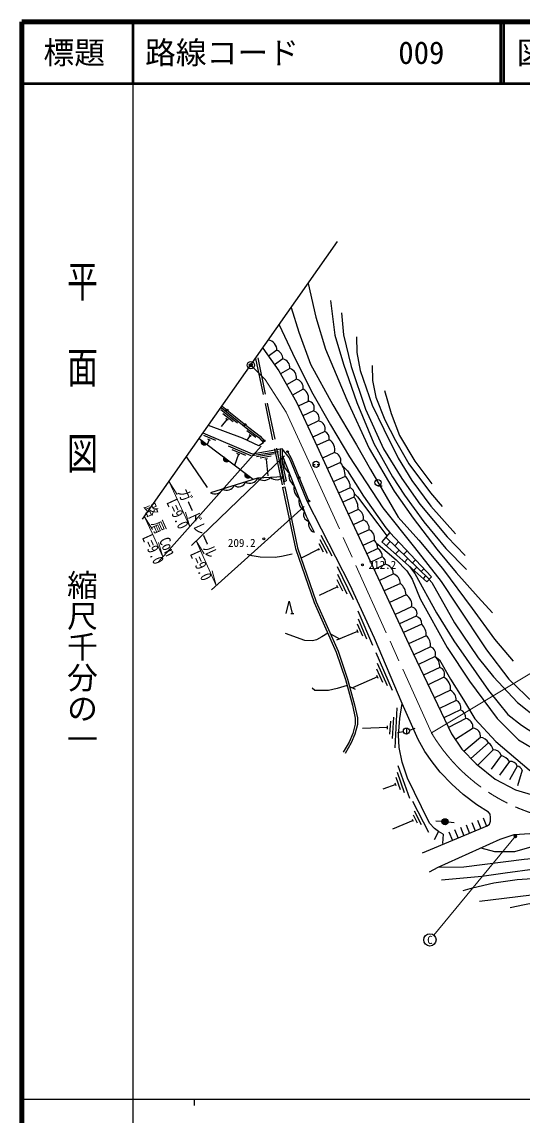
# Model space of a CAD drawing. Units: millimetres, scale not verified. Extents: x 40000 to 680000, y 20000 to 380000.
# Drawn here: x 40000 to 121250, y 202409 to 380000 of the extents above; entities that cross this region are included whole.
import ezdxf
from ezdxf.enums import TextEntityAlignment as Align

# ---------------------------------------------------------------- set-up
doc = ezdxf.new("R2010")
doc.units = ezdxf.units.MM
doc.header["$LTSCALE"] = 1000
doc.header["$PDMODE"] = 32
doc.header["$PDSIZE"] = 500
doc.linetypes.add('CHAIN', pattern=[18.5, 12, -1.5, 3.5, -1.5])
doc.linetypes.add('DASHED', pattern=[7.5, 6, -1.5])
for name, color, linetype, lineweight in [('M-BGD', 7, 'Continuous', 25), ('M-BMK', 2, 'CHAIN', 13), ('M-BMK-OTRS', 5, 'Continuous', 25), ('M-BMK-SRVR', 3, 'Continuous', 25), ('M-STR-HTXT', 7, 'Continuous', 13), ('M-STR-STRC', 7, 'Continuous', 25), ('M-TTL', 2, 'Continuous', 140), ('M-TTL-BAND', 7, 'Continuous', 25), ('M-TTL-LINE', 7, 'Continuous', 50)]:
    doc.layers.add(name, color=color, linetype=linetype, lineweight=lineweight)
doc.layers.add('M-OTRS', color=6, linetype='Continuous')
doc.layers.add('M-TTL-TXT', color=7, linetype='Continuous')
doc.styles.add('@ＭＳ ゴシック', font='')
doc.styles.add('ＭＳ ゴシック', font='')
doc.styles.get('@ＭＳ ゴシック').set_extended_font_data('@MS Gothic')
doc.styles.get('ＭＳ ゴシック').set_extended_font_data('MS Gothic')

msp = doc.modelspace()

# ---------------------------------------------------------------- hatches: boundary and pattern name
at = {"layer": 'M-BGD'}
for points in [[(73205, 317039, -1), (73439, 316851, -1)], [(76149, 314672, -1), (76382, 314484, -1)], [(69951, 311411, -0.82183), (69161, 312009)], [(79214, 312055, -1), (79447, 311867, -1)], [(73576, 308666, -0.82183), (72786, 309264)], [(83110, 310323, -1), (83224, 310046, -0.41421), (83028, 310127, -0.41421)], [(77044, 306039, -0.82183), (76254, 306638)], [(85009, 306088, -1), (85123, 305810, -0.41421), (84927, 305892, -0.41421)], [(86566, 302297, -1), (86680, 302020, -0.41421), (86484, 302102, -0.41421)], [(108229, 250083, -1), (109228, 250027, -1)]]:
    msp.add_hatch(color=256, dxfattribs=at).paths.add_polyline_path(points)
at = {"layer": 'M-STR-HTXT'}
msp.add_hatch(color=256, dxfattribs=at).paths.add_polyline_path([(119915, 247706, -1), (120413, 247750, -1)])

# ---------------------------------------------------------------- linework, layer by layer
at = {"layer": 'M-BGD', "linetype": 'DASHED'}
for p, q in [((77965, 325341), (82343, 304385)), ((78307, 325413), (82686, 304457)), ((66713, 309308), (70660, 303518))]:
    msp.add_line(p, q, dxfattribs=at)
at = {"layer": 'M-BGD'}
for p, q in [((81394, 326654), (80038, 325698)), ((82398, 325238), (81039, 324280)), ((83526, 323710), (81990, 322840)), ((84611, 321980), (82995, 321065)), ((85710, 320326), (83971, 319341)), ((86482, 318339), (84894, 317600)), ((75034, 314798), (72307, 316991)), ((74301, 315003), (72664, 316319)), ((87352, 316812), (85633, 316012)), ((73295, 315427), (72354, 314258)), ((73485, 315274), (73104, 315581)), ((88196, 315166), (86413, 314336)), ((71490, 311974), (69559, 312798)), ((77100, 312788), (76549, 312060)), ((77999, 312484), (76564, 313570)), ((77268, 312661), (76933, 312915)), ((89224, 313483), (87240, 312560)), ((77562, 305647), (68801, 312283)), ((69951, 311411), (69161, 312009)), ((70407, 312110), (70070, 311321)), ((70632, 312014), (70181, 312206)), ((77235, 309523), (73556, 311092)), ((89909, 312114), (87878, 311181)), ((73576, 308666), (72786, 309264)), ((76382, 309560), (74174, 310502)), ((75160, 309755), (74524, 307938)), ((75418, 309646), (74903, 309865)), ((77362, 309540), (81683, 310218)), ((81051, 309815), (78087, 309350)), ((80505, 309426), (78726, 309147)), ((79869, 309022), (79455, 308957)), ((90751, 310043), (88810, 309151)), ((79662, 308990), (79971, 306270)), ((87287, 308102), (87612, 308110)), ((87962, 308118), (88287, 308125)), ((91775, 308422), (89603, 307424)), ((77044, 306039), (76254, 306638)), ((92508, 306170), (90585, 305287)), ((82343, 304385), (82686, 304457)), ((82618, 305360), (82911, 305422)), ((93338, 304308), (91436, 303434)), ((97829, 304636), (98496, 304636)), ((93939, 302807), (92110, 301966)), ((94598, 300786), (93000, 300035)), ((95442, 299082), (93809, 298314)), ((88557, 296640), (90318, 293241)), ((96415, 297510), (94591, 296652)), ((99754, 297073), (98479, 295512)), ((106525, 289857), (99754, 297073)), ((88983, 293860), (88293, 295192)), ((89613, 293623), (88463, 295843)), ((97252, 295795), (95402, 294925)), ((98479, 295512), (105798, 289036)), ((99117, 296292), (106161, 289446)), ((99834, 295595), (99164, 294906)), ((101183, 295549), (100551, 294898)), ((88239, 294319), (85339, 292884)), ((88319, 294164), (88158, 294475)), ((97836, 294448), (96027, 293598)), ((98535, 293104), (96671, 292227)), ((101268, 294202), (100663, 293579)), ((102553, 294089), (101985, 293505)), ((91203, 291516), (93783, 286148)), ((99083, 291909), (97230, 291038)), ((102702, 292808), (102163, 292252)), ((103923, 292629), (103420, 292111)), ((104137, 291414), (103662, 290926)), ((92846, 287060), (91329, 290215)), ((100356, 290348), (98062, 289269)), ((105293, 291169), (104854, 290717)), ((105571, 290020), (105162, 289599)), ((105798, 289036), (106525, 289857)), ((91276, 288248), (88277, 286836)), ((91382, 288027), (91170, 288468)), ((92137, 287496), (91227, 289389)), ((101478, 288760), (98856, 287552)), ((102393, 286929), (99711, 285694)), ((94571, 284320), (96967, 278738)), ((103299, 284954), (100620, 283721)), ((83677, 283888), (84177, 283888)), ((96046, 279743), (94665, 282959)), ((104044, 283446), (101324, 282193)), ((90123, 280602), (91584, 279777)), ((94529, 280996), (91080, 279568)), ((94625, 280771), (94432, 281222)), ((95356, 280209), (94528, 282139)), ((104941, 282154), (101972, 280787)), ((105685, 280263), (102821, 278944)), ((97470, 277578), (100155, 271452)), ((106368, 278476), (103644, 277167)), ((99369, 272123), (97764, 275787)), ((107139, 276915), (104398, 275598)), ((97742, 273594), (93686, 271828)), ((97854, 273337), (97630, 273850)), ((98636, 272675), (97673, 274874)), ((107875, 275138), (105230, 273867)), ((108545, 273535), (105982, 272303)), ((93232, 272053), (94141, 271602)), ((109626, 271447), (106999, 270185)), ((100916, 268550), (100568, 262060)), ((110534, 269788), (107818, 268483)), ((111225, 268245), (108550, 266959)), ((99787, 264304), (99899, 266401)), ((100199, 263581), (100386, 267076)), ((112104, 266863), (109314, 265368)), ((99394, 265377), (95306, 265203)), ((99381, 265132), (99407, 265622)), ((101970, 264691), (100989, 264496)), ((102460, 265289), (102460, 264289)), ((102932, 264955), (103875, 265287)), ((113272, 265262), (110417, 263408)), ((114483, 263761), (111799, 261468)), ((115780, 262868), (112897, 260348)), ((116530, 261728), (114046, 259236)), ((117833, 260808), (116198, 258609)), ((119208, 259839), (117573, 257654)), ((102162, 254767), (101004, 258069)), ((101081, 259210), (102934, 253923)), ((120453, 259116), (119208, 256902)), ((121249, 258436), (120482, 255918)), ((100734, 256120), (98610, 255376)), ((100815, 255889), (100653, 256351)), ((101506, 255278), (100811, 257260)), ((103421, 253397), (106039, 248388)), ((103615, 250112), (103453, 250422)), ((104280, 249811), (103585, 251140)), ((104910, 249576), (103752, 251792)), ((114904, 250725), (115483, 249341)), ((103534, 250267), (100211, 248877)), ((108229, 250083), (107231, 250139)), ((109228, 250027), (110226, 249971)), ((110291, 248796), (110870, 247413)), ((111214, 249182), (111792, 247798)), ((112136, 249568), (112715, 248184)), ((113059, 249954), (113638, 248570)), ((113982, 250339), (114560, 248955)), ((107643, 248485), (106971, 247145)), ((108446, 248025), (108338, 246529)), ((109368, 248411), (109947, 247027))]:
    msp.add_line(p, q, dxfattribs=at)
for points in [[(86479, 337474), (87741, 332041), (89321, 326855), (92753, 318589), (96425, 310709), (100453, 303757), (103530, 299367), (107376, 294360), (110510, 290568), (114118, 286544), (116443, 284011)], [(90101, 334748), (90846, 329086), (92248, 324377), (94400, 318160), (97143, 311484), (100184, 306120), (102157, 303098), (105258, 298777), (108839, 294448), (112208, 291020)], [(83754, 333590), (84994, 329589), (86902, 324404), (90510, 317787), (94332, 311281), (96628, 307288), (101136, 299554), (104483, 295788), (108299, 291199), (113134, 284688), (116742, 279711), (119813, 276165)], [(91918, 332753), (92216, 329177), (93468, 324021), (95827, 317068), (98753, 310652), (101705, 305824), (104634, 301642), (109080, 296361), (112002, 293291)], [(81803, 330811), (83949, 326189), (87050, 319930), (90151, 314566), (93201, 309365), (98627, 301050), (103793, 294599), (108121, 289104), (110655, 285230), (115462, 277975), (119069, 273207), (123131, 269320), (127663, 266012), (131390, 264164), (135475, 264164), (139987, 264789), (145264, 266487), (150637, 269055), (157525, 272691), (163800, 276099), (168034, 278632)], [(94333, 328843), (94393, 326309), (94929, 323389), (96897, 317756), (98780, 313842), (101135, 309133), (103316, 305519), (106416, 301346), (110442, 296846)], [(79124, 326994), (81725, 323307), (84603, 318226), (87577, 311835), (92867, 300317), (98209, 288955), (103529, 277407), (109798, 264362), (111437, 261837), (113765, 259462), (116848, 256966), (120182, 255225), (123246, 254349)], [(96869, 324184), (96929, 321770), (97465, 319058), (98956, 315333), (100689, 312013), (102836, 308198), (106384, 303489), (108262, 301284)], [(98896, 320131), (100000, 316405), (101311, 312799), (103816, 308657), (106559, 304961)], [(72351, 317341), (76695, 313848), (78491, 312488), (79237, 311608), (78468, 311148), (75819, 312352), (70313, 314437)], [(72523, 317587), (76879, 314084), (78698, 312707), (79330, 311961)], [(82274, 310651), (77432, 309765), (69430, 313179)], [(81975, 310596), (81990, 308345), (82618, 305360)], [(105093, 244997), (115576, 249380), (115975, 249697), (116099, 250138), (116129, 250738), (116056, 251274), (115763, 251642), (113890, 252827), (111660, 254492), (109825, 256166), (107938, 258131), (106612, 259788), (105468, 261452), (104361, 263442), (101777, 269254), (97294, 279904), (93302, 288479), (86330, 302144), (83786, 308355), (83433, 309245), (82274, 310651)], [(82274, 310651), (82289, 308378), (82911, 305422)], [(82281, 309632), (86187, 299711), (87470, 297089)], [(83167, 310184), (83757, 309137), (86623, 302159)], [(92098, 307895), (92898, 307062), (95490, 302965), (99137, 297813), (99754, 297073)], [(82463, 306097), (78294, 305873), (70660, 303518)], [(82343, 304385), (84416, 294461), (87497, 285662), (91058, 277631), (92578, 273150), (93681, 269002), (94143, 266902), (94145, 265893), (93742, 264417), (93156, 263017), (92183, 261346)], [(82686, 304457), (84754, 294555), (87822, 285791), (91384, 277758), (92913, 273251), (94022, 269085), (94493, 266940), (94495, 265847), (94074, 264303), (93470, 262861), (92486, 261170)], [(94014, 303358), (94535, 302825), (97826, 298439), (99278, 296490)], [(97606, 295299), (97887, 295116), (100772, 292631), (102522, 290851), (103412, 289471), (104701, 286280), (109067, 278350), (112689, 272889), (117206, 266865), (120648, 263392), (123963, 261398)], [(83894, 293515), (82186, 293167), (81115, 292980), (78681, 293053), (77388, 293241), (76672, 293487)], [(102965, 291542), (103805, 290416), (107339, 283989), (110178, 279439), (115784, 271368), (118933, 267486), (121127, 265750), (124418, 263649), (128226, 262339), (133863, 261639), (141969, 262766), (148625, 265356), (155177, 268645), (163587, 273214), (169419, 276573), (175635, 279984), (179749, 281933), (184637, 283794), (188812, 284951), (194524, 285903), (199765, 287243), (204000, 289314), (207901, 291873), (209546, 293030)], [(106136, 289418), (106559, 288909), (110271, 282363), (114099, 276669), (116604, 273588), (120522, 269430), (123902, 266743)], [(82927, 283888), (83427, 285888), (83927, 283888)], [(89707, 280677), (88719, 280101), (87867, 279603), (87205, 279473), (85949, 279511), (82823, 280638)], [(106227, 241946), (107599, 242685), (117660, 247243), (119932, 247987), (122481, 248131), (126922, 247740), (134390, 247229), (138231, 247542), (141128, 248280), (146330, 250246), (151160, 252312), (160480, 256734), (167915, 259992), (173137, 262133), (181871, 265700), (190013, 269016), (196008, 271185), (201835, 273141), (208399, 275155), (211371, 275936), (228828, 280280)], [(107139, 276915), (107838, 276383), (109601, 273231), (111734, 269863), (113558, 266773), (116996, 263080), (122406, 258476), (123457, 257610)], [(92831, 272198), (91227, 271703), (89828, 271371), (87573, 271411), (87138, 271740)], [(108446, 248025), (107643, 248485), (107022, 248952), (106200, 249835), (104879, 252463), (102638, 257165), (101756, 259750), (101282, 262103), (101171, 264151), (101392, 266856), (101777, 269254)], [(111671, 238917), (113206, 239357), (116675, 240139), (120428, 240707), (125281, 241020), (132033, 241631), (135652, 242159), (140016, 243068), (143844, 244221), (148923, 246527), (153276, 248946), (157474, 251721), (161415, 254381), (165370, 257084), (169212, 259559), (171716, 261081), (173137, 262133)], [(119317, 236130), (121613, 236640), (126116, 237465), (130774, 238220), (135382, 239030), (140882, 240490), (145359, 241992), (149100, 243643), (151201, 244888), (153557, 246419), (157240, 249094), (160727, 251545), (163398, 253480), (165894, 255181), (169331, 257431), (173733, 260228), (176509, 261849), (177551, 262318)], [(108138, 240637), (114720, 241233), (118495, 241762), (123329, 242415), (125859, 242771), (131211, 243142), (136590, 243854), (140982, 245047), (145982, 246655), (148975, 247990), (151028, 249220), (152988, 250536), (154718, 251829), (156465, 253263), (158044, 254612), (159450, 255833), (160480, 256734)], [(107599, 242685), (111771, 242760), (121582, 243962), (130115, 244826), (137421, 245474), (142871, 247240), (145616, 249119), (146330, 250246)], [(114517, 245819), (116772, 245218), (120043, 245218), (123275, 246158), (126207, 246345), (128021, 246587), (129367, 246957), (129944, 247533)], [(114321, 237163), (124557, 238436), (133055, 239635), (141837, 241925), (146011, 243570)]]:
    msp.add_lwpolyline(points, dxfattribs=at)
for centre, radius in [((73322, 316945), 150), ((76265, 314578), 150), ((79330, 311961), 150), ((83167, 310184), 150), ((87787, 308114), 500), ((85066, 305949), 150), ((97829, 305136), 500), ((86623, 302159), 150), ((79296, 296025), 150), ((95300, 291803), 150), ((102460, 264789), 500), ((108728, 250055), 500)]:
    msp.add_circle(centre, radius, dxfattribs=at)
for centre, radius, start, end in [((79908, 326789), 1492, 354.80945, 85.50716), ((80870, 325219), 1528, 0.72369, 69.95631), ((82134, 323863), 1400, 353.70207, 79.13362), ((82948, 322142), 1671, 354.43956, 69.77623), ((84109, 320455), 1606, 355.39209, 71.78716), ((84903, 318869), 1666, 341.44197, 61.00957), ((86498, 317337), 1002, 328.45735, 90.94251), ((87068, 315627), 1219, 337.78507, 76.49902), ((87953, 313863), 1326, 343.38317, 79.42396), ((88616, 312323), 1310, 350.80056, 62.35385), ((69615, 311788), 505, 154.03194, 311.69013), ((89033, 310551), 1792, 343.53787, 60.73687), ((73240, 309043), 505, 154.03194, 311.69013), ((90451, 308719), 1357, 347.34287, 77.20931), ((84445, 308398), 1921, 165.85166, 237.12568), ((88720, 306182), 3788, 359.81877, 36.25379), ((76708, 306417), 505, 154.03194, 311.69013), ((77071, 306363), 1317, 236.13437, 338.14949), ((79275, 307066), 1545, 230.56782, 315.57733), ((81361, 307152), 1526, 229.92014, 316.22501), ((85265, 306315), 1921, 165.85166, 237.12568), ((91054, 304406), 2286, 357.55105, 50.50872), ((71375, 304688), 1371, 238.56798, 335.71589), ((73325, 305141), 1235, 235.44411, 338.83975), ((75183, 305708), 1234, 235.07855, 339.20531), ((86085, 304232), 1921, 165.85166, 237.12568), ((92838, 303237), 1182, 338.6583, 64.96494), ((86905, 302149), 1921, 165.85166, 237.12568), ((91863, 301012), 2744, 355.27541, 40.83679), ((86963, 300007), 1221, 154.36625, 253.41564), ((93956, 299407), 1521, 347.67253, 65.03394), ((87962, 298414), 1413, 162.55713, 249.59898), ((94965, 297700), 1462, 352.49964, 70.97442), ((95808, 296151), 1488, 346.13186, 65.9104), ((95731, 294336), 2108, 3.05034, 43.8129), ((96978, 293148), 1558, 358.3788, 56.59438), ((97777, 292073), 1316, 352.86537, 54.78658), ((98593, 290209), 1769, 4.50216, 73.93591), ((99742, 288724), 1736, 1.16878, 69.28234), ((99906, 286830), 2489, 2.28479, 50.82706), ((101466, 285309), 1867, 349.05437, 60.24254), ((103175, 283955), 1007, 329.65666, 82.93183), ((103721, 282265), 1225, 354.83318, 74.70031), ((103186, 280372), 2501, 357.51559, 45.45073), ((104456, 278770), 1934, 351.26362, 50.53781), ((105980, 277313), 1226, 341.03913, 71.55138), ((105599, 275236), 2278, 357.53078, 47.46536), ((107531, 274053), 1138, 332.93038, 72.42552), ((107550, 271696), 2091, 353.15613, 61.56786), ((108686, 269855), 1849, 357.92749, 59.45139), ((110028, 268635), 1259, 341.96783, 66.34314), ((110621, 266890), 1483, 358.92926, 65.96267), ((111754, 265380), 1523, 355.52668, 76.69126), ((113218, 263979), 1284, 350.22278, 87.59001), ((114364, 262201), 1565, 25.25661, 85.64625), ((114804, 261409), 1755, 10.44945, 56.22973), ((116695, 260578), 1161, 11.42975, 98.16767), ((117198, 258447), 2445, 34.69827, 74.94172), ((119430, 258787), 1075, 17.79101, 101.88821), ((120317, 258150), 975, 17.03149, 81.96696)]:
    msp.add_arc(centre, radius, start, end, dxfattribs=at)
at = {"layer": 'M-BMK'}
msp.add_lwpolyline([(77189, 324236), (79533, 321906), (82916, 316587), (86626, 308562), (106523, 264497)], dxfattribs=at)
msp.add_arc((132239, 279947), 30000, 210.99768, 298.99782, dxfattribs=at)
at = {"layer": 'M-BMK-OTRS'}
msp.add_line((59618, 299198), (91285, 344322), dxfattribs=at)
at = {"layer": 'M-BMK-SRVR'}
msp.add_circle((77189, 324236), 600, dxfattribs=at)
at = {"layer": 'M-OTRS'}
msp.add_point((77189, 324236), dxfattribs=at)
at = {"layer": 'M-STR-HTXT'}
for p, q in [((78887, 311102), (62166, 292263)), ((82628, 309495), (67537, 294949)), ((63898, 305297), (65228, 303233)), ((67257, 297998), (66568, 300355)), ((85838, 301287), (70789, 287746)), ((59913, 299618), (61243, 297555)), ((62894, 293082), (62204, 295438)), ((68301, 295686), (71569, 288448)), ((68301, 295686), (69613, 293611)), ((71569, 288448), (70880, 290804)), ((120164, 247728), (106914, 231645))]:
    msp.add_line(p, q, dxfattribs=at)
for points in [[(63898, 305297), (66615, 299419), (67257, 297998)], [(59913, 299618), (61158, 296926), (62894, 293082)], [(106523, 264497), (132239, 279947), (146782, 253708)]]:
    msp.add_lwpolyline(points, dxfattribs=at)
msp.add_circle((120164, 247728), 250, dxfattribs=at)
at = {"layer": 'M-STR-STRC'}
msp.add_circle((106278, 230873), 1000, dxfattribs=at)
at = {"layer": 'M-TTL'}
for p, q in [((40000, 380000), (40000, 20000)), ((680000, 380000), (40000, 380000))]:
    msp.add_line(p, q, dxfattribs=at)
at = {"layer": 'M-TTL-BAND'}
for p, q in [((58000, 370000), (58000, 20000)), ((40000, 205000), (579000, 205000)), ((68000, 205000), (68000, 204000))]:
    msp.add_line(p, q, dxfattribs=at)
at = {"layer": 'M-TTL-LINE'}
for p, q in [((58000, 380000), (58000, 370000)), ((117750, 380000), (117750, 370000)), ((118250, 380000), (118250, 370000)), ((40000, 370000), (680000, 370000))]:
    msp.add_line(p, q, dxfattribs=at)

# ---------------------------------------------------------------- texts
at = {"layer": 'M-BGD', "style": 'ＭＳ ゴシック'}
msp.add_text('209.2', height=1320, dxfattribs=at).set_placement((77948, 296025), align=Align.TOP_RIGHT)
msp.add_text('212.2', height=1320, dxfattribs=at).set_placement((96300, 291803), align=Align.MIDDLE_LEFT)
at = {"layer": 'M-STR-HTXT', "style": 'ＭＳ ゴシック', "width": 0.8}
for s, p in [('ガードレール', (67210, 297977)), ('路 肩 Con', (61111, 296905))]:
    msp.add_text(s, height=1833, rotation=294.301, dxfattribs=at).set_placement(p, align=Align.BOTTOM_CENTER)
for rotation, p in [(294.81, (66132, 300465)), (294.301, (62149, 294730)), (294.301, (69935, 292067))]:
    msp.add_text('L=9.0', height=1833, rotation=rotation, dxfattribs=at).set_placement(p, align=Align.TOP_CENTER)
at = {"layer": 'M-STR-STRC', "style": 'ＭＳ ゴシック'}
msp.add_text('C', height=1320, dxfattribs=at).set_placement((106278, 230873), align=Align.MIDDLE_CENTER)
at = {"layer": 'M-TTL-BAND', "style": '@ＭＳ ゴシック', "width": 1.4}
msp.add_text('平  面  図', height=3666, rotation=270, dxfattribs=at).set_placement((49777, 306475), align=Align.MIDDLE_RIGHT)
at = {"layer": 'M-TTL-BAND', "style": '@ＭＳ ゴシック'}
msp.add_text('縮尺千分の一', height=3666, rotation=270, dxfattribs=at).set_placement((49777, 261030), align=Align.MIDDLE_RIGHT)
at = {"layer": 'M-TTL-TXT', "style": 'ＭＳ ゴシック'}
msp.add_text('標題', height=3666, dxfattribs=at).set_placement((48500, 375000), align=Align.MIDDLE_CENTER)
for s, p in [('路線コード', (60000, 375000)), ('009', (101142, 375000)), ('図面コード', (120380, 375000))]:
    msp.add_text(s, height=3666, dxfattribs=at).set_placement(p, align=Align.MIDDLE_LEFT)

doc.saveas('drawing.dxf')
